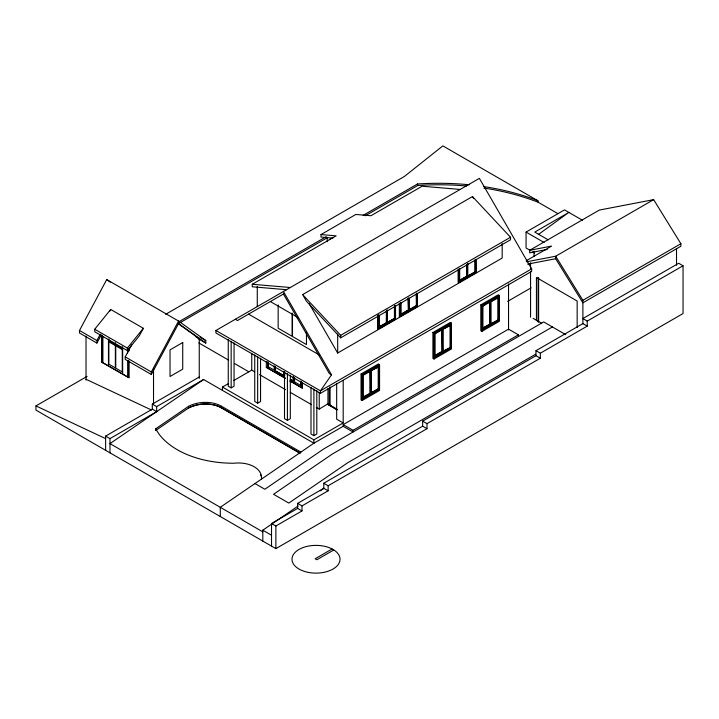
<?xml version="1.0" encoding="UTF-8"?>
<svg xmlns="http://www.w3.org/2000/svg" width="719" height="719" viewBox="0 0 719 719"><rect width="100%" height="100%" fill="white"/><g stroke="black" fill="none" stroke-linecap="round" stroke-linejoin="round"><path stroke-width="1.08" d="M101.262 334.919L96.903 343.062L79.485 333.005L79.485 330.488L106.709 279.574L178.564 321.06L205.778 340.545L205.778 343.062L198.156 338.658M109.683 311.318L110.681 309.449L143.342 328.304L139.351 335.764L127.389 350.602L94.728 331.747L94.728 329.23L110.681 309.449M96.903 343.062L96.903 340.545L100.292 334.209M151.341 374.491L151.341 371.975L178.564 321.06L178.564 323.577L151.341 374.491L125.214 359.401L125.214 356.894L131.595 344.949M283.412 291.501L331.522 374.815L320.431 390.821L320.431 393.329L215.916 332.987L215.916 330.479L479.384 178.357L531.647 268.879L531.647 271.387L320.431 393.329M127.389 350.602L127.389 348.086L143.342 328.304M538.36 234.511L568.846 212.411L534.774 232.084L548.22 239.849M518.408 336.528L518.408 334.847L353.074 430.304L353.074 431.984L343.197 426.286L313.897 443.201L203.603 379.515L109.98 443.623L262.812 531.862M155.771 430.429L155.637 428.857L188.585 406.298A25.183 15.818 -4.8 0 1 221.416 406.217L300.893 452.107M155.771 430.447L188.72 407.889A25.183 15.818 -4.8 0 1 221.551 407.808L300.057 453.141M313.897 443.201L220.284 507.308L220.284 516.53M262.812 541.083L262.812 530.191L298.034 506.068M320.279 490.834L323.99 488.291M165.667 314.293L404.42 176.443L442.85 145.876L537.92 200.763L538.189 202.255L557.917 213.642M332.888 238.088L320.998 237.081L320.998 234.565L355.842 214.451L370.968 215.736L422.107 186.212L460.178 189.448M101.828 335.431L101.828 362.151L128.863 377.592L128.863 360.893M101.828 362.151L127.649 377.062L127.649 360.686M178.725 321.833L326.255 236.659M363.131 215.367L417.487 183.992A227.977 153.758 -10.2 0 1 469.399 184.792M683.05 265.778L587.243 321.087L582.884 318.571L678.691 263.262L683.05 265.778L683.05 313.547L275.88 548.624L35.95 410.1L35.95 405.911L87.107 376.379M179.705 322.912L327.397 237.647M365.288 215.772L417.757 185.484A227.977 153.758 -10.2 0 1 466.559 185.996M329.338 239.598L329.877 239.283M286.539 289.703L252.27 286.782L252.27 284.266L336.132 235.85L320.998 234.565M127.649 377.062L128.863 377.592M283.897 293.738L237.495 320.53L235.311 319.272M302.627 294.61L472.464 196.548L510.535 237.261L510.535 239.778L340.689 337.831L306.42 301.18L302.627 294.61L340.689 335.324L340.689 337.831M105.63 450.328L105.63 436.1L152.302 409.147L152.302 404.105L199.244 377.008M152.302 404.105L156.661 406.621L203.603 379.515M105.63 436.1L109.98 438.617L156.661 411.663L156.661 406.621M222.45 390.282L222.45 387.047L228.121 383.775M233.792 380.495L251.749 370.132L254.643 371.804M285.227 378.257L266.309 367.4L267.935 368.092L267.935 362.592M267.908 366.474L274.182 370.123L274.209 365.791M228.256 339.548L228.256 386.211L231.159 387.883L234.061 386.211L234.061 342.882M267.935 368.092L267.729 361.603M275.395 366.537L275.395 370.887L284.131 375.839L284.131 372.586M274.874 372.226L274.928 366.69M340.689 335.324L510.535 237.261M530.811 250.751L526.065 248.01L526.065 232.084L564.496 209.894L582.462 220.266M275.395 370.887L284.131 375.839M284.652 376.136L284.652 371.795M378.886 327.001L386.552 322.831L378.886 327.001L378.886 315.174M408.095 310.132L400.663 314.428L408.329 310.266L408.095 298.313M466.892 276.186L459.45 280.482L467.116 276.321L466.892 264.367M387.002 322.57L394.668 318.409L386.777 322.867M416.22 305.71L408.778 309.997L416.445 305.836L416.22 293.882M467.575 276.06L475.241 271.89L459.225 281.3L459.225 268.6M378.383 327.657L387.676 322.301M459.881 280.608L467.341 276.357M378.661 315.111L378.661 327.819L395.126 318.571L395.126 305.863M415.798 306.375L400.429 315.246L400.429 302.537M468.446 275.979L474.585 272.429M386.552 311.012L386.552 323.262L395.126 318.571M408.329 298.439L408.554 310.824L416.903 305.997L416.903 293.298M467.116 264.493L467.341 276.878L475.69 272.061L475.69 259.352M378.661 327.819L394.713 318.859L394.668 305.512M408.778 298.178L408.778 310.428L400.159 315.093L400.708 315.407L416.49 306.285L416.49 293.586M459.001 281.174L459.495 281.462L475.286 272.348L475.286 259.64M380.477 327.226L386.283 323.874M388.215 322.75L390.147 321.636M393.05 319.955L394.992 318.841L395.531 319.155L395.531 306.069M399.342 303.238L399.342 316.324L402.245 314.652M404.186 313.529L409.992 310.177M459.099 281.821L461.041 280.707M467.808 276.797L469.75 275.683M377.574 315.812L377.574 328.898L378.113 329.212L395.531 319.155M399.342 316.324L399.89 316.639L417.308 306.582L417.308 293.496M458.138 269.301L458.138 282.387L458.677 282.702L476.095 272.645L476.095 259.559M309.098 303.517L337.678 353.02L502.177 258.058L502.177 243.579M290.35 379.515L293.316 381.142L293.316 376.801M254.742 354.844L254.742 401.508L257.654 403.179L260.557 401.508L260.557 358.179M293.747 383.119L293.801 377.583M547.222 249.448L529.651 252.818L529.651 250.302L599.331 210.074L653.652 199.648L680.875 243.741L680.875 246.258L582.884 302.825L555.67 258.741L555.67 256.225L653.652 199.648M300.848 385.519L294.547 381.888L294.574 377.547M302.313 382.337L302.313 387.945L300.695 387.244L300.695 381.744M302.313 387.945L302.16 382.427M526.137 260.799L551.617 246.087L529.651 250.302M531.647 268.879L320.431 390.821L215.916 330.479M361.064 374.006L378.482 363.949L379.569 364.578L379.569 390.444L362.151 400.501L361.064 399.872L361.064 374.006L362.151 374.635L379.569 364.578M432.919 332.52L450.337 322.463L451.424 323.092L451.424 348.958L434.006 359.015L432.919 358.386L432.919 332.52L434.006 333.149L451.424 323.092M480.822 304.865L498.24 294.808L499.328 295.437L499.328 321.303L481.91 331.36L480.822 330.731L480.822 304.865L481.91 305.494L499.328 295.437M434.276 333.58L436.029 332.564M438.662 331.046L441.295 329.527M486.565 303.391L488.318 302.375M363.356 374.68L368.002 371.993M434.276 333.724L438.932 331.046M483.114 305.53L484.974 304.461M486.835 303.382L488.695 302.313M490.529 325.069L498.878 320.252L498.878 296.803L490.529 301.629L490.529 325.069L490.07 301.36M482.566 328.511L490.07 324.134L482.179 328.161L482.638 328.43L482.638 306.33L498.51 297.118L498.51 320.566L482.728 329.679L482.179 329.365L482.179 305.917L482.728 306.231L482.728 329.679M370.77 370.914L378.661 366.888L378.212 366.627L378.212 388.718L370.77 393.014L378.661 388.979L378.212 388.718M442.625 329.437L450.516 325.401L450.516 347.493L442.625 351.528L450.516 347.493M490.529 301.773L498.42 297.738L498.42 319.838L482.179 329.365M284.508 372.029L284.508 418.683L287.411 420.363L290.314 418.683L290.314 375.354M337.067 409.875L327.594 404.411L328.143 403.674L319.245 409.102L316.36 407.43M507.587 301.414L531.179 287.798M329.05 404.824L329.958 404.725L329.958 386.84M329.41 405.04L329.958 404.725M362.421 397.31L370.312 393.275L362.807 397.652M434.276 355.824L441.718 351.528L441.718 329.437L442.167 329.697M442.167 351.789L434.734 356.085L434.734 333.993L450.606 324.781L450.606 348.221L434.824 357.334L434.824 333.895M498.42 319.838L490.529 323.874L490.978 324.134L490.978 302.034M362.421 398.506L370.77 393.688M434.276 357.019L442.625 352.202L441.718 351.528M370.77 394.21L379.12 389.392L379.12 365.953L370.77 370.77L370.77 394.21L370.312 370.51M442.625 352.723L450.975 347.906L450.975 324.467L442.167 329.023L442.625 352.723L442.625 328.763M310.994 387.316L310.994 433.979L313.897 435.66L316.8 433.979L316.8 390.651M222.45 387.047L313.897 439.848L343.197 422.934L343.197 380.468M343.197 426.286L343.197 424.605L508.54 329.149L518.408 334.847M582.884 323.793L582.884 300.308L680.875 243.741M552.399 326.956L332.484 453.923L273.553 494.277L288.795 503.084L347.726 462.73L535.673 354.215M271.521 546.107L271.521 523.486L297.657 508.396L297.657 503.363L323.784 488.282L323.784 483.249L422.637 426.178L422.637 421.145L535.979 355.716L535.979 350.683L582.884 323.604L587.243 326.12L587.243 321.087M535.979 350.683L540.337 353.2L587.243 326.12M422.637 421.145L426.996 423.662L540.337 358.224L540.337 353.2M323.784 483.249L328.134 485.765L426.996 428.695L426.996 423.662M297.657 503.363L302.007 505.879L328.134 490.798L328.134 485.765M271.521 523.486L275.88 525.993L302.007 510.912L302.007 505.879M332.088 548.983L315.156 558.762L316.854 559.741L333.787 549.972M526.542 261.815L555.67 256.225L582.884 300.308M527.62 264.116L555.67 258.741M252.27 284.266L290.332 287.51M86.019 379.281L151.502 410.019M35.95 405.911L105.63 438.617M526.065 232.084L544.094 242.501M532.707 251.848L534.603 252.944M475.69 272.061L475.466 260.278M475.556 272.33L476.095 272.645M565.736 334.659L543.69 321.923L323.775 448.899L264.844 489.253L254.966 483.554M498.42 296.543L498.878 296.803M533.094 318.328L541.515 323.182M490.07 302.034L489.621 301.773L489.621 323.874M482.179 306.069L482.638 306.33M498.42 319.982L498.878 320.252M535.979 355.716L540.337 358.224M417.308 306.582L416.759 306.267L416.669 293.163M394.174 318.544L394.713 318.859M270.353 301.558L298.412 317.762M370.312 371.184L369.863 370.914L369.863 393.014M248.576 314.131L319.227 354.916M422.637 426.178L426.996 428.695M331.522 374.815L329.338 373.556L283.412 294.017M290.422 379.47L293.316 381.142M285.362 378.185L267.827 368.155L267.908 363.239M289.973 380.944L300.875 387.146L300.901 381.618M290.081 381.061L302.16 388.035M327.774 403.88L336.672 409.102M327.594 403.988L337.085 409.471M200.062 337.247L205.778 340.545M195.388 336.456L199.244 338.685L199.244 378.374M259.46 374.581L285.497 389.617M290.323 392.403L311.534 404.644M343.197 422.934L336.672 419.159L336.672 383.838M343.197 424.605L353.074 430.304M198.857 342.945L228.669 360.156M234.439 363.49L248.864 371.822M94.728 329.23L127.389 348.086M115.75 344.59L122.266 348.347L122.266 346.549M299.922 453.213L221.416 407.889A25.183 15.818 -4.8 0 0 188.585 407.961M79.485 330.488L96.903 340.545M125.214 356.894L151.341 371.975M323.784 488.282L328.134 490.798M152.302 409.147L156.661 411.663M297.657 508.396L302.007 510.912M262.812 530.191L271.521 535.215M178.564 323.577L205.778 343.062M178.141 323.577L199.244 338.685M106.709 279.574L110.331 282.172M155.637 428.857L159.178 434.339A90.181 56.666 -4.8 0 0 233.855 463.234A25.165 15.809 -4.8 0 1 261.41 479.142M472.464 196.548L473.551 198.426M417.487 183.992L417.757 185.484M221.416 406.217L221.551 407.808M188.585 406.298L188.72 407.889M676.516 248.459L676.516 265.257M577.159 327.594L577.159 301.018L536.437 277.507L536.437 320.701M538.621 277.902L538.621 322.094M538.064 277.669L538.064 321.968M534.01 251.147L534.01 256.683M530.559 262.714L530.559 268.277M530.559 271.611L530.559 317.223M508.54 283.915L508.54 329.913M497.97 297.477L497.97 319.578M481.91 305.494L481.91 331.36M475.007 259.936L475.007 271.764M467.799 263.289L467.799 276.186M467.341 264.17L467.341 276.878M459.675 268.789L459.675 280.617M459.45 268.663L459.495 281.462M458.677 269.616L458.677 282.702M450.067 325.141L450.067 347.232M443.075 329.697L443.075 351.789M434.006 333.149L434.006 359.015M409.003 298.313L409.003 310.132M408.554 298.115L408.554 310.824M400.887 302.735L400.887 314.562M400.708 302.699L400.708 315.407M399.89 303.553L399.89 316.639M394.902 306.797L394.902 318.445M394.443 306.456L394.443 318.274M387.235 309.808L387.235 322.705M386.777 310.689L386.777 323.388M386.328 310.878L386.328 322.705M379.111 315.308L379.111 327.127M378.931 315.273L378.931 327.972M378.113 315.039L378.113 329.212M371.22 371.184L371.22 393.275M362.969 375.381L362.969 398.82L378.751 389.707L378.751 366.268L362.879 375.471L362.879 397.571M362.151 374.635L362.151 400.501M337.678 334.092L337.678 353.02M329.59 388.089L329.59 404.509M329.23 388.296L329.23 404.725M327.954 388.62L327.954 404.078M327.181 237.279L327.181 241.728M319.245 392.547L319.245 409.102M313.897 388.997L313.897 435.66M313.897 439.848L313.897 443.084M306.465 332.376L306.465 344.572L292.489 336.501L292.489 314.329M300.875 381.187L300.848 387.155M293.235 376.846L293.235 381.187M292.13 313.008L292.13 336.294L278.154 328.224L278.154 304.946M287.411 373.7L287.411 420.363M284.059 371.543L284.059 375.884M275.88 525.993L275.88 548.624M275.467 367.58L275.467 370.842M266.363 361.765L266.309 367.4M257.654 356.516L257.654 403.179M257.267 286.548L257.267 306.6M251.749 353.371L251.749 370.132M231.159 341.228L231.159 387.883M153.524 368.398L153.524 403.674M128.863 348.652L128.863 350.881M128.719 348.733L128.719 350.962M128.719 360.983L128.719 377.682M127.649 348.67L127.649 353.038M122.652 347.628L122.652 373.844M115.364 342.568L115.364 344.365L108.857 340.608L108.857 338.802M109.98 438.617L109.98 452.844M108.47 339.449L108.47 365.656M102.889 336.555L102.889 362.771M101.972 335.351L101.972 362.07M86.019 336.043L86.019 380.135M260.575 474.621A25.165 15.809 -4.8 0 1 261.177 476.104M261.383 476.859A25.165 15.809 -4.8 0 1 261.635 478.396M483.725 186.581A227.977 153.758 -10.2 0 1 537.92 200.763M483.995 188.072A227.977 153.758 -10.2 0 1 538.189 202.255M182.734 342.55L170.035 349.883L170.035 376.495L182.734 369.162L182.734 342.55M332.996 549.442L330.632 548.246A24.024 13.868 0 0 0 292.552 556.254A24.024 13.868 0 0 0 321.204 572.791A24.024 13.868 0 0 0 335.063 550.808L332.996 549.442M115.364 345.587L108.857 341.831L108.857 364.191L115.364 367.948L115.364 345.587M122.266 349.569L115.75 345.812L115.75 368.173L122.266 371.93L122.266 349.569"/></g></svg>
